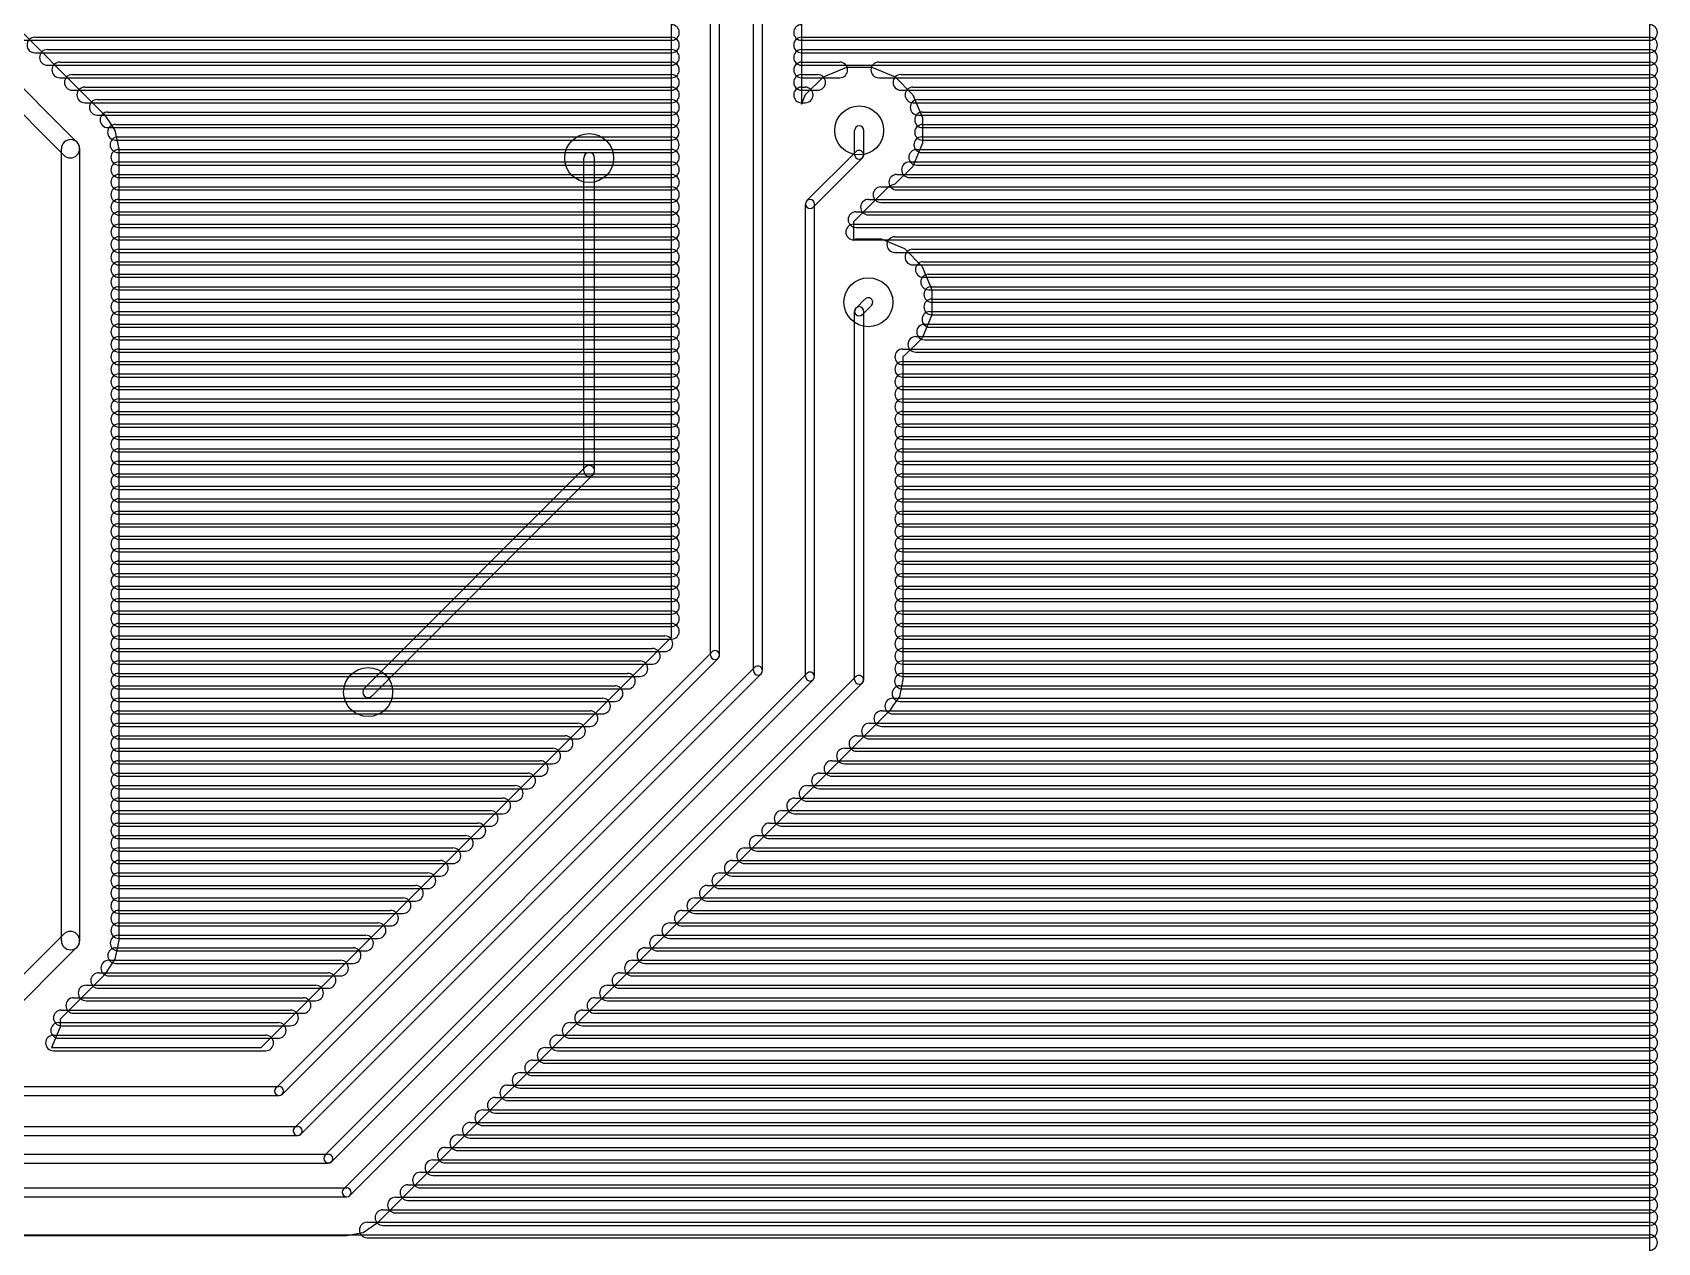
# Model space of a CAD drawing. Extents: x 25909 to 94169, y 14485 to 72115.
# Drawn here: x 66075 to 76499, y 60321 to 68081 of the extents above; entities that cross this region are included whole.
import ezdxf

# ---------------------------------------------------------------- set-up
doc = ezdxf.new("R2010")
doc.units = 0
doc.layers.add('BLACK', color=1, linetype='CONTINUOUS')

msp = doc.modelspace()

# ---------------------------------------------------------------- linework, layer by layer
at = {"layer": 'BLACK'}
for p, q in [((70174, 64203), (70174, 69363)), ((70424, 64089), (70424, 69363)), ((70482, 64089), (70482, 69363)), ((65101, 68636), (66360, 67377)), ((65465, 68626), (66537, 67554)), ((76449, 27398), (76449, 68691)), ((65018, 68553), (66277, 67294)), ((70700, 63989), (70700, 68261)), ((70758, 63989), (70758, 68261)), ((71008, 68146), (71008, 67622)), ((66010, 68031), (70174, 68031)), ((66010, 68031), (70174, 68031)), ((66090, 68051), (70174, 68051)), ((66090, 68051), (70174, 68051)), ((66170, 67971), (70174, 67971)), ((66170, 67971), (70174, 67971)), ((71008, 68051), (76448, 68051)), ((71008, 68051), (76448, 68051)), ((71008, 68031), (76448, 68031)), ((71008, 68031), (76448, 68031)), ((71008, 67971), (76448, 67971)), ((71008, 67971), (76448, 67971)), ((66090, 67951), (70174, 67951)), ((66090, 67951), (70174, 67951)), ((66170, 67871), (70174, 67871)), ((66170, 67871), (70174, 67871)), ((66250, 67891), (70174, 67891)), ((66250, 67891), (70174, 67891)), ((71008, 67951), (76448, 67951)), ((71008, 67951), (76448, 67951)), ((71008, 67891), (71254, 67891)), ((71008, 67891), (71254, 67891)), ((71008, 67871), (76448, 67871)), ((71008, 67871), (76448, 67871)), ((71503, 67891), (76449, 67891)), ((71503, 67891), (76449, 67891)), ((66250, 67791), (70174, 67791)), ((66250, 67791), (70174, 67791)), ((66330, 67811), (70174, 67811)), ((66330, 67811), (70174, 67811)), ((71008, 67811), (71112, 67811)), ((71008, 67811), (71112, 67811)), ((71008, 67791), (71254, 67791)), ((71008, 67791), (71254, 67791)), ((71034, 67684), (71149, 67797)), ((71149, 67797), (71298, 67859)), ((71298, 67859), (71459, 67859)), ((71459, 67859), (71609, 67797)), ((71503, 67791), (76449, 67791)), ((71503, 67791), (76449, 67791)), ((71609, 67797), (71722, 67682)), ((71645, 67811), (76449, 67811)), ((71645, 67811), (76449, 67811)), ((66330, 67711), (70174, 67711)), ((66330, 67711), (70174, 67711)), ((66410, 67731), (70174, 67731)), ((66410, 67731), (70174, 67731)), ((71008, 67731), (71032, 67731)), ((71008, 67731), (71032, 67731)), ((71008, 67711), (71112, 67711)), ((71008, 67711), (71112, 67711)), ((71008, 67622), (71034, 67684)), ((71645, 67711), (76449, 67711)), ((71645, 67711), (76449, 67711)), ((71722, 67682), (71784, 67533)), ((71723, 67731), (76449, 67731)), ((71723, 67731), (76449, 67731)), ((66410, 67631), (70174, 67631)), ((66410, 67631), (70174, 67631)), ((66490, 67651), (70174, 67651)), ((66490, 67651), (70174, 67651)), ((66490, 67551), (70174, 67551)), ((66490, 67551), (70174, 67551)), ((66537, 67554), (66581, 67487)), ((66559, 67571), (70173, 67571)), ((66559, 67571), (70173, 67571)), ((71008, 67631), (71032, 67631)), ((71008, 67631), (71032, 67631)), ((71723, 67631), (76449, 67631)), ((71723, 67631), (76449, 67631)), ((71756, 67651), (76448, 67651)), ((71756, 67651), (76448, 67651)), ((71756, 67551), (76448, 67551)), ((71756, 67551), (76448, 67551)), ((71784, 67571), (76448, 67571)), ((71784, 67571), (76448, 67571)), ((66559, 67471), (70173, 67471)), ((66559, 67471), (70173, 67471)), ((66581, 67487), (66604, 67453)), ((66604, 67453), (66628, 67335)), ((66607, 67491), (70173, 67491)), ((66607, 67491), (70173, 67491)), ((71349, 67297), (71349, 67453)), ((71407, 67297), (71407, 67453)), ((71784, 67533), (71784, 67372)), ((71784, 67491), (76448, 67491)), ((71784, 67491), (76448, 67491)), ((71784, 67471), (76448, 67471)), ((71784, 67471), (76448, 67471)), ((66607, 67391), (70173, 67391)), ((66607, 67391), (70173, 67391)), ((66623, 67411), (70173, 67411)), ((66623, 67411), (70173, 67411)), ((71784, 67372), (71722, 67222)), ((71779, 67411), (76449, 67411)), ((71779, 67411), (76449, 67411)), ((71784, 67391), (76448, 67391)), ((71784, 67391), (76448, 67391)), ((66260, 62257), (66260, 67335)), ((66378, 62257), (66378, 67335)), ((66623, 67311), (70173, 67311)), ((66623, 67311), (70173, 67311)), ((66628, 67335), (66628, 62257)), ((66628, 67331), (70174, 67331)), ((66628, 67331), (70174, 67331)), ((66628, 67251), (70174, 67251)), ((66628, 67251), (70174, 67251)), ((69611, 65270), (69611, 67276)), ((69681, 65270), (69681, 67276)), ((71043, 67003), (71356, 67316)), ((71084, 66962), (71397, 67275)), ((71700, 67251), (76448, 67251)), ((71700, 67251), (76448, 67251)), ((71746, 67331), (76448, 67331)), ((71746, 67331), (76448, 67331)), ((71779, 67311), (76449, 67311)), ((71779, 67311), (76449, 67311)), ((66628, 67231), (70174, 67231)), ((66628, 67231), (70174, 67231)), ((66628, 67171), (70174, 67171)), ((66628, 67171), (70174, 67171)), ((66628, 67151), (70174, 67151)), ((66628, 67151), (70174, 67151)), ((71722, 67222), (71607, 67109)), ((71619, 67171), (76449, 67171)), ((71619, 67171), (76449, 67171)), ((71700, 67151), (76448, 67151)), ((71700, 67151), (76448, 67151)), ((71746, 67231), (76448, 67231)), ((71746, 67231), (76448, 67231)), ((66628, 67091), (70174, 67091)), ((66628, 67091), (70174, 67091)), ((66628, 67071), (70174, 67071)), ((66628, 67071), (70174, 67071)), ((71571, 67095), (71342, 66866)), ((71517, 67091), (76449, 67091)), ((71517, 67091), (76449, 67091)), ((71607, 67109), (71571, 67095)), ((71619, 67071), (76449, 67071)), ((71619, 67071), (76449, 67071)), ((66628, 67011), (70174, 67011)), ((66628, 67011), (70174, 67011)), ((66628, 66991), (70174, 66991)), ((66628, 66991), (70174, 66991)), ((66628, 66931), (70174, 66931)), ((66628, 66931), (70174, 66931)), ((71034, 63951), (71034, 66981)), ((71092, 63951), (71092, 66981)), ((71357, 66931), (76449, 66931)), ((71357, 66931), (76449, 66931)), ((71437, 67011), (76449, 67011)), ((71437, 67011), (76449, 67011)), ((71517, 66991), (76449, 66991)), ((71517, 66991), (76449, 66991)), ((66628, 66911), (70174, 66911)), ((66628, 66911), (70174, 66911)), ((66628, 66851), (70174, 66851)), ((66628, 66851), (70174, 66851)), ((66628, 66831), (70174, 66831)), ((66628, 66831), (70174, 66831)), ((71342, 66866), (71342, 66751)), ((71342, 66851), (76448, 66851)), ((71342, 66851), (76448, 66851)), ((71357, 66831), (76449, 66831)), ((71357, 66831), (76449, 66831)), ((71437, 66911), (76449, 66911)), ((71437, 66911), (76449, 66911)), ((66628, 66771), (70174, 66771)), ((66628, 66771), (70174, 66771)), ((66628, 66751), (70174, 66751)), ((66628, 66751), (70174, 66751)), ((71342, 66751), (71357, 66757)), ((71342, 66751), (76448, 66751)), ((71342, 66751), (76448, 66751)), ((71357, 66757), (71518, 66757)), ((71518, 66757), (71668, 66695)), ((71606, 66771), (76448, 66771)), ((71606, 66771), (76448, 66771)), ((66628, 66691), (70174, 66691)), ((66628, 66691), (70174, 66691)), ((66628, 66671), (70174, 66671)), ((66628, 66671), (70174, 66671)), ((66628, 66611), (70174, 66611)), ((66628, 66611), (70174, 66611)), ((71606, 66671), (76448, 66671)), ((71606, 66671), (76448, 66671)), ((71668, 66695), (71781, 66580)), ((71722, 66691), (76448, 66691)), ((71722, 66691), (76448, 66691)), ((71789, 66611), (76449, 66611)), ((71789, 66611), (76449, 66611)), ((66628, 66591), (70174, 66591)), ((66628, 66591), (70174, 66591)), ((66628, 66531), (70174, 66531)), ((66628, 66531), (70174, 66531)), ((66628, 66511), (70174, 66511)), ((66628, 66511), (70174, 66511)), ((71722, 66591), (76448, 66591)), ((71722, 66591), (76448, 66591)), ((71781, 66580), (71843, 66431)), ((71789, 66511), (76449, 66511)), ((71789, 66511), (76449, 66511)), ((71823, 66531), (76449, 66531)), ((71823, 66531), (76449, 66531)), ((66628, 66451), (70174, 66451)), ((66628, 66451), (70174, 66451)), ((66628, 66431), (70174, 66431)), ((66628, 66431), (70174, 66431)), ((71823, 66431), (76449, 66431)), ((71823, 66431), (76449, 66431)), ((71843, 66451), (76449, 66451)), ((71843, 66451), (76449, 66451)), ((71843, 66431), (71843, 66270)), ((66628, 66371), (70174, 66371)), ((66628, 66371), (70174, 66371)), ((66628, 66351), (70174, 66351)), ((66628, 66351), (70174, 66351)), ((71358, 66314), (71415, 66371)), ((71399, 66273), (71456, 66330)), ((71843, 66371), (76449, 66371)), ((71843, 66371), (76449, 66371)), ((71843, 66351), (76449, 66351)), ((71843, 66351), (76449, 66351)), ((66628, 66291), (70174, 66291)), ((66628, 66291), (70174, 66291)), ((66628, 66271), (70174, 66271)), ((66628, 66271), (70174, 66271)), ((66628, 66211), (70174, 66211)), ((66628, 66211), (70174, 66211)), ((71349, 63930), (71349, 66292)), ((71407, 63930), (71407, 66292)), ((71843, 66270), (71781, 66120)), ((71797, 66211), (76449, 66211)), ((71797, 66211), (76449, 66211)), ((71831, 66291), (76449, 66291)), ((71831, 66291), (76449, 66291)), ((71843, 66271), (76449, 66271)), ((71843, 66271), (76449, 66271)), ((66628, 66191), (70174, 66191)), ((66628, 66191), (70174, 66191)), ((66628, 66131), (70174, 66131)), ((66628, 66131), (70174, 66131)), ((66628, 66111), (70174, 66111)), ((66628, 66111), (70174, 66111)), ((71781, 66120), (71666, 66007)), ((71741, 66131), (76449, 66131)), ((71741, 66131), (76449, 66131)), ((71797, 66111), (76449, 66111)), ((71797, 66111), (76449, 66111)), ((71831, 66191), (76449, 66191)), ((71831, 66191), (76449, 66191)), ((66628, 66051), (70174, 66051)), ((66628, 66051), (70174, 66051)), ((66628, 66031), (70174, 66031)), ((66628, 66031), (70174, 66031)), ((71657, 66051), (76449, 66051)), ((71657, 66051), (76449, 66051)), ((71666, 66007), (71657, 66004)), ((71657, 66004), (71657, 63930)), ((71741, 66031), (76449, 66031)), ((71741, 66031), (76449, 66031)), ((66628, 65971), (70174, 65971)), ((66628, 65971), (70174, 65971)), ((66628, 65951), (70174, 65951)), ((66628, 65951), (70174, 65951)), ((66628, 65891), (70174, 65891)), ((66628, 65891), (70174, 65891)), ((71657, 65971), (76449, 65971)), ((71657, 65971), (76449, 65971)), ((71657, 65951), (76449, 65951)), ((71657, 65951), (76449, 65951)), ((71657, 65891), (76449, 65891)), ((71657, 65891), (76449, 65891)), ((66628, 65871), (70174, 65871)), ((66628, 65871), (70174, 65871)), ((66628, 65811), (70174, 65811)), ((66628, 65811), (70174, 65811)), ((66628, 65791), (70174, 65791)), ((66628, 65791), (70174, 65791)), ((71657, 65871), (76449, 65871)), ((71657, 65871), (76449, 65871)), ((71657, 65811), (76449, 65811)), ((71657, 65811), (76449, 65811)), ((71657, 65791), (76449, 65791)), ((71657, 65791), (76449, 65791)), ((66628, 65731), (70174, 65731)), ((66628, 65731), (70174, 65731)), ((66628, 65711), (70174, 65711)), ((66628, 65711), (70174, 65711)), ((71657, 65731), (76449, 65731)), ((71657, 65731), (76449, 65731)), ((71657, 65711), (76449, 65711)), ((71657, 65711), (76449, 65711)), ((66628, 65651), (70174, 65651)), ((66628, 65651), (70174, 65651)), ((66628, 65631), (70174, 65631)), ((66628, 65631), (70174, 65631)), ((66628, 65571), (70174, 65571)), ((66628, 65571), (70174, 65571)), ((71657, 65651), (76449, 65651)), ((71657, 65651), (76449, 65651)), ((71657, 65631), (76449, 65631)), ((71657, 65631), (76449, 65631)), ((71657, 65571), (76449, 65571)), ((71657, 65571), (76449, 65571)), ((66628, 65551), (70174, 65551)), ((66628, 65551), (70174, 65551)), ((66628, 65491), (70174, 65491)), ((66628, 65491), (70174, 65491)), ((66628, 65471), (70174, 65471)), ((66628, 65471), (70174, 65471)), ((71657, 65551), (76449, 65551)), ((71657, 65551), (76449, 65551)), ((71657, 65491), (76449, 65491)), ((71657, 65491), (76449, 65491)), ((71657, 65471), (76449, 65471)), ((71657, 65471), (76449, 65471)), ((66628, 65411), (70174, 65411)), ((66628, 65411), (70174, 65411)), ((66628, 65391), (70174, 65391)), ((66628, 65391), (70174, 65391)), ((71657, 65411), (76449, 65411)), ((71657, 65411), (76449, 65411)), ((71657, 65391), (76449, 65391)), ((71657, 65391), (76449, 65391)), ((66628, 65331), (70174, 65331)), ((66628, 65331), (70174, 65331)), ((66628, 65311), (70174, 65311)), ((66628, 65311), (70174, 65311)), ((68204, 63876), (69621, 65293)), ((71657, 65331), (76449, 65331)), ((71657, 65331), (76449, 65331)), ((71657, 65311), (76449, 65311)), ((71657, 65311), (76449, 65311)), ((66628, 65251), (70174, 65251)), ((66628, 65251), (70174, 65251)), ((66628, 65231), (70174, 65231)), ((66628, 65231), (70174, 65231)), ((66628, 65171), (70174, 65171)), ((66628, 65171), (70174, 65171)), ((66628, 65151), (70174, 65151)), ((66628, 65151), (70174, 65151)), ((68253, 63827), (69670, 65244)), ((71657, 65251), (76449, 65251)), ((71657, 65251), (76449, 65251)), ((71657, 65231), (76449, 65231)), ((71657, 65231), (76449, 65231)), ((71657, 65171), (76449, 65171)), ((71657, 65171), (76449, 65171)), ((71657, 65151), (76449, 65151)), ((71657, 65151), (76449, 65151)), ((66628, 65091), (70174, 65091)), ((66628, 65091), (70174, 65091)), ((66628, 65071), (70174, 65071)), ((66628, 65071), (70174, 65071)), ((71657, 65091), (76449, 65091)), ((71657, 65091), (76449, 65091)), ((71657, 65071), (76449, 65071)), ((71657, 65071), (76449, 65071)), ((66628, 65011), (70174, 65011)), ((66628, 65011), (70174, 65011)), ((66628, 64991), (70174, 64991)), ((66628, 64991), (70174, 64991)), ((71657, 65011), (76449, 65011)), ((71657, 65011), (76449, 65011)), ((71657, 64991), (76449, 64991)), ((71657, 64991), (76449, 64991)), ((66628, 64931), (70174, 64931)), ((66628, 64931), (70174, 64931)), ((66628, 64911), (70174, 64911)), ((66628, 64911), (70174, 64911)), ((66628, 64851), (70174, 64851)), ((66628, 64851), (70174, 64851)), ((71657, 64931), (76449, 64931)), ((71657, 64931), (76449, 64931)), ((71657, 64911), (76449, 64911)), ((71657, 64911), (76449, 64911)), ((71657, 64851), (76449, 64851)), ((71657, 64851), (76449, 64851)), ((66628, 64831), (70174, 64831)), ((66628, 64831), (70174, 64831)), ((66628, 64771), (70174, 64771)), ((66628, 64771), (70174, 64771)), ((66628, 64751), (70174, 64751)), ((66628, 64751), (70174, 64751)), ((71657, 64831), (76449, 64831)), ((71657, 64831), (76449, 64831)), ((71657, 64771), (76449, 64771)), ((71657, 64771), (76449, 64771)), ((71657, 64751), (76449, 64751)), ((71657, 64751), (76449, 64751)), ((66628, 64691), (70174, 64691)), ((66628, 64691), (70174, 64691)), ((66628, 64671), (70174, 64671)), ((66628, 64671), (70174, 64671)), ((71657, 64691), (76449, 64691)), ((71657, 64691), (76449, 64691)), ((71657, 64671), (76449, 64671)), ((71657, 64671), (76449, 64671)), ((66628, 64611), (70174, 64611)), ((66628, 64611), (70174, 64611)), ((66628, 64591), (70174, 64591)), ((66628, 64591), (70174, 64591)), ((66628, 64531), (70174, 64531)), ((66628, 64531), (70174, 64531)), ((71657, 64611), (76449, 64611)), ((71657, 64611), (76449, 64611)), ((71657, 64591), (76449, 64591)), ((71657, 64591), (76449, 64591)), ((71657, 64531), (76449, 64531)), ((71657, 64531), (76449, 64531)), ((66628, 64511), (70174, 64511)), ((66628, 64511), (70174, 64511)), ((66628, 64451), (70174, 64451)), ((66628, 64451), (70174, 64451)), ((66628, 64431), (70174, 64431)), ((66628, 64431), (70174, 64431)), ((71657, 64511), (76449, 64511)), ((71657, 64511), (76449, 64511)), ((71657, 64451), (76449, 64451)), ((71657, 64451), (76449, 64451)), ((71657, 64431), (76449, 64431)), ((71657, 64431), (76449, 64431)), ((66628, 64371), (70174, 64371)), ((66628, 64371), (70174, 64371)), ((66628, 64351), (70174, 64351)), ((66628, 64351), (70174, 64351)), ((71657, 64371), (76449, 64371)), ((71657, 64371), (76449, 64371)), ((71657, 64351), (76449, 64351)), ((71657, 64351), (76449, 64351)), ((66628, 64291), (70174, 64291)), ((66628, 64291), (70174, 64291)), ((66628, 64271), (70174, 64271)), ((66628, 64271), (70174, 64271)), ((71657, 64291), (76449, 64291)), ((71657, 64291), (76449, 64291)), ((71657, 64271), (76449, 64271)), ((71657, 64271), (76449, 64271)), ((66628, 64211), (70132, 64211)), ((66628, 64211), (70132, 64211)), ((66628, 64191), (70174, 64191)), ((66628, 64191), (70174, 64191)), ((66628, 64131), (70052, 64131)), ((66628, 64131), (70052, 64131)), ((66628, 64111), (70132, 64111)), ((66628, 64111), (70132, 64111)), ((67542, 61571), (70174, 64203)), ((67637, 61313), (70432, 64108)), ((71657, 64211), (76449, 64211)), ((71657, 64211), (76449, 64211)), ((71657, 64191), (76449, 64191)), ((71657, 64191), (76449, 64191)), ((71657, 64131), (76449, 64131)), ((71657, 64131), (76449, 64131)), ((71657, 64111), (76449, 64111)), ((71657, 64111), (76449, 64111)), ((66628, 64051), (69972, 64051)), ((66628, 64051), (69972, 64051)), ((66628, 64031), (70052, 64031)), ((66628, 64031), (70052, 64031)), ((67678, 61272), (70473, 64067)), ((67755, 61057), (70708, 64010)), ((71657, 64051), (76449, 64051)), ((71657, 64051), (76449, 64051)), ((71657, 64031), (76449, 64031)), ((71657, 64031), (76449, 64031)), ((66628, 63971), (69892, 63971)), ((66628, 63971), (69892, 63971)), ((66628, 63951), (69972, 63951)), ((66628, 63951), (69972, 63951)), ((67796, 61016), (70749, 63969)), ((67951, 60880), (71042, 63971)), ((67992, 60839), (71083, 63930)), ((68070, 60663), (71357, 63950)), ((68111, 60622), (71398, 63909)), ((71657, 63930), (71636, 63823)), ((71655, 63971), (76449, 63971)), ((71655, 63971), (76449, 63971)), ((71657, 63951), (76449, 63951)), ((71657, 63951), (76449, 63951)), ((66628, 63891), (69812, 63891)), ((66628, 63891), (69812, 63891)), ((66628, 63871), (69892, 63871)), ((66628, 63871), (69892, 63871)), ((66628, 63811), (69732, 63811)), ((66628, 63811), (69732, 63811)), ((71593, 63811), (76449, 63811)), ((71593, 63811), (76449, 63811)), ((71636, 63823), (71599, 63769)), ((71639, 63891), (76449, 63891)), ((71639, 63891), (76449, 63891)), ((71655, 63871), (76449, 63871)), ((71655, 63871), (76449, 63871)), ((66628, 63791), (69812, 63791)), ((66628, 63791), (69812, 63791)), ((66628, 63731), (69652, 63731)), ((66628, 63731), (69652, 63731)), ((66628, 63711), (69732, 63711)), ((66628, 63711), (69732, 63711)), ((71575, 63732), (68287, 60445)), ((71523, 63731), (76449, 63731)), ((71523, 63731), (76449, 63731)), ((71599, 63769), (71575, 63732)), ((71593, 63711), (76449, 63711)), ((71593, 63711), (76449, 63711)), ((71639, 63791), (76449, 63791)), ((71639, 63791), (76449, 63791)), ((66628, 63651), (69572, 63651)), ((66628, 63651), (69572, 63651)), ((66628, 63631), (69652, 63631)), ((66628, 63631), (69652, 63631)), ((71443, 63651), (76449, 63651)), ((71443, 63651), (76449, 63651)), ((71523, 63631), (76449, 63631)), ((71523, 63631), (76449, 63631)), ((66628, 63571), (69492, 63571)), ((66628, 63571), (69492, 63571)), ((66628, 63551), (69572, 63551)), ((66628, 63551), (69572, 63551)), ((66628, 63491), (69412, 63491)), ((66628, 63491), (69412, 63491)), ((71283, 63491), (76449, 63491)), ((71283, 63491), (76449, 63491)), ((71363, 63571), (76449, 63571)), ((71363, 63571), (76449, 63571)), ((71443, 63551), (76449, 63551)), ((71443, 63551), (76449, 63551)), ((66628, 63471), (69492, 63471)), ((66628, 63471), (69492, 63471)), ((66628, 63411), (69332, 63411)), ((66628, 63411), (69332, 63411)), ((66628, 63391), (69412, 63391)), ((66628, 63391), (69412, 63391)), ((71203, 63411), (76449, 63411)), ((71203, 63411), (76449, 63411)), ((71283, 63391), (76449, 63391)), ((71283, 63391), (76449, 63391)), ((71363, 63471), (76449, 63471)), ((71363, 63471), (76449, 63471)), ((66628, 63331), (69252, 63331)), ((66628, 63331), (69252, 63331)), ((66628, 63311), (69332, 63311)), ((66628, 63311), (69332, 63311)), ((71123, 63331), (76449, 63331)), ((71123, 63331), (76449, 63331)), ((71203, 63311), (76449, 63311)), ((71203, 63311), (76449, 63311)), ((66628, 63251), (69172, 63251)), ((66628, 63251), (69172, 63251)), ((66628, 63231), (69252, 63231)), ((66628, 63231), (69252, 63231)), ((66628, 63171), (69092, 63171)), ((66628, 63171), (69092, 63171)), ((70963, 63171), (76449, 63171)), ((70963, 63171), (76449, 63171)), ((71043, 63251), (76449, 63251)), ((71043, 63251), (76449, 63251)), ((71123, 63231), (76449, 63231)), ((71123, 63231), (76449, 63231)), ((66628, 63151), (69172, 63151)), ((66628, 63151), (69172, 63151)), ((66628, 63091), (69012, 63091)), ((66628, 63091), (69012, 63091)), ((66628, 63071), (69092, 63071)), ((66628, 63071), (69092, 63071)), ((70883, 63091), (76449, 63091)), ((70883, 63091), (76449, 63091)), ((70963, 63071), (76449, 63071)), ((70963, 63071), (76449, 63071)), ((71043, 63151), (76449, 63151)), ((71043, 63151), (76449, 63151)), ((66628, 63011), (68932, 63011)), ((66628, 63011), (68932, 63011)), ((66628, 62991), (69012, 62991)), ((66628, 62991), (69012, 62991)), ((70803, 63011), (76449, 63011)), ((70803, 63011), (76449, 63011)), ((70883, 62991), (76449, 62991)), ((70883, 62991), (76449, 62991)), ((66628, 62931), (68852, 62931)), ((66628, 62931), (68852, 62931)), ((66628, 62911), (68932, 62911)), ((66628, 62911), (68932, 62911)), ((70723, 62931), (76449, 62931)), ((70723, 62931), (76449, 62931)), ((70803, 62911), (76449, 62911)), ((70803, 62911), (76449, 62911)), ((66628, 62851), (68772, 62851)), ((66628, 62851), (68772, 62851)), ((66628, 62831), (68852, 62831)), ((66628, 62831), (68852, 62831)), ((66628, 62771), (68692, 62771)), ((66628, 62771), (68692, 62771)), ((70563, 62771), (76449, 62771)), ((70563, 62771), (76449, 62771)), ((70643, 62851), (76449, 62851)), ((70643, 62851), (76449, 62851)), ((70723, 62831), (76449, 62831)), ((70723, 62831), (76449, 62831)), ((66628, 62751), (68772, 62751)), ((66628, 62751), (68772, 62751)), ((66628, 62691), (68612, 62691)), ((66628, 62691), (68612, 62691)), ((66628, 62671), (68692, 62671)), ((66628, 62671), (68692, 62671)), ((70483, 62691), (76449, 62691)), ((70483, 62691), (76449, 62691)), ((70563, 62671), (76449, 62671)), ((70563, 62671), (76449, 62671)), ((70643, 62751), (76449, 62751)), ((70643, 62751), (76449, 62751)), ((66628, 62611), (68532, 62611)), ((66628, 62611), (68532, 62611)), ((66628, 62591), (68612, 62591)), ((66628, 62591), (68612, 62591)), ((70403, 62611), (76449, 62611)), ((70403, 62611), (76449, 62611)), ((70483, 62591), (76449, 62591)), ((70483, 62591), (76449, 62591)), ((66628, 62531), (68452, 62531)), ((66628, 62531), (68452, 62531)), ((66628, 62511), (68532, 62511)), ((66628, 62511), (68532, 62511)), ((66628, 62451), (68372, 62451)), ((66628, 62451), (68372, 62451)), ((70243, 62451), (76449, 62451)), ((70243, 62451), (76449, 62451)), ((70323, 62531), (76449, 62531)), ((70323, 62531), (76449, 62531)), ((70403, 62511), (76449, 62511)), ((70403, 62511), (76449, 62511)), ((66628, 62431), (68452, 62431)), ((66628, 62431), (68452, 62431)), ((66628, 62371), (68292, 62371)), ((66628, 62371), (68292, 62371)), ((66628, 62351), (68372, 62351)), ((66628, 62351), (68372, 62351)), ((70163, 62371), (76449, 62371)), ((70163, 62371), (76449, 62371)), ((70243, 62351), (76449, 62351)), ((70243, 62351), (76449, 62351)), ((70323, 62431), (76449, 62431)), ((70323, 62431), (76449, 62431)), ((66276, 62299), (65804, 61827)), ((66628, 62257), (66604, 62139)), ((66624, 62291), (68212, 62291)), ((66624, 62291), (68212, 62291)), ((66628, 62271), (68292, 62271)), ((66628, 62271), (68292, 62271)), ((70083, 62291), (76449, 62291)), ((70083, 62291), (76449, 62291)), ((70163, 62271), (76449, 62271)), ((70163, 62271), (76449, 62271)), ((66360, 62215), (65888, 61743)), ((66564, 62131), (68052, 62131)), ((66564, 62131), (68052, 62131)), ((66604, 62139), (66581, 62106)), ((66608, 62211), (68132, 62211)), ((66608, 62211), (68132, 62211)), ((66624, 62191), (68212, 62191)), ((66624, 62191), (68212, 62191)), ((69923, 62131), (76449, 62131)), ((69923, 62131), (76449, 62131)), ((70003, 62211), (76449, 62211)), ((70003, 62211), (76449, 62211)), ((70083, 62191), (76449, 62191)), ((70083, 62191), (76449, 62191)), ((66537, 62038), (66252, 61754)), ((66499, 62051), (67971, 62051)), ((66499, 62051), (67971, 62051)), ((66581, 62106), (66537, 62038)), ((66564, 62031), (68052, 62031)), ((66564, 62031), (68052, 62031)), ((66608, 62111), (68132, 62111)), ((66608, 62111), (68132, 62111)), ((69843, 62051), (76449, 62051)), ((69843, 62051), (76449, 62051)), ((69923, 62031), (76449, 62031)), ((69923, 62031), (76449, 62031)), ((70003, 62111), (76449, 62111)), ((70003, 62111), (76449, 62111)), ((66419, 61971), (67891, 61971)), ((66419, 61971), (67891, 61971)), ((66499, 61951), (67971, 61951)), ((66499, 61951), (67971, 61951)), ((69763, 61971), (76449, 61971)), ((69763, 61971), (76449, 61971)), ((69843, 61951), (76449, 61951)), ((69843, 61951), (76449, 61951)), ((66339, 61891), (67811, 61891)), ((66339, 61891), (67811, 61891)), ((66419, 61871), (67891, 61871)), ((66419, 61871), (67891, 61871)), ((69683, 61891), (76449, 61891)), ((69683, 61891), (76449, 61891)), ((69763, 61871), (76449, 61871)), ((69763, 61871), (76449, 61871)), ((66242, 61731), (67652, 61731)), ((66242, 61731), (67652, 61731)), ((66252, 61754), (66252, 61703)), ((66259, 61811), (67731, 61811)), ((66259, 61811), (67731, 61811)), ((66259, 61711), (67731, 61711)), ((66259, 61711), (67731, 61711)), ((66339, 61791), (67811, 61791)), ((66339, 61791), (67811, 61791)), ((69523, 61731), (76449, 61731)), ((69523, 61731), (76449, 61731)), ((69603, 61811), (76449, 61811)), ((69603, 61811), (76449, 61811)), ((69603, 61711), (76449, 61711)), ((69603, 61711), (76449, 61711)), ((69683, 61791), (76449, 61791)), ((69683, 61791), (76449, 61791)), ((66252, 61703), (66197, 61571)), ((66209, 61651), (67571, 61651)), ((66209, 61651), (67571, 61651)), ((66242, 61631), (67652, 61631)), ((66242, 61631), (67652, 61631)), ((69443, 61651), (76449, 61651)), ((69443, 61651), (76449, 61651)), ((69523, 61631), (76449, 61631)), ((69523, 61631), (76449, 61631)), ((66197, 61571), (67542, 61571)), ((66209, 61551), (67571, 61551)), ((66209, 61551), (67571, 61551)), ((69363, 61571), (76449, 61571)), ((69363, 61571), (76449, 61571)), ((69443, 61551), (76449, 61551)), ((69443, 61551), (76449, 61551)), ((69203, 61411), (76449, 61411)), ((69203, 61411), (76449, 61411)), ((69283, 61491), (76449, 61491)), ((69283, 61491), (76449, 61491)), ((69363, 61471), (76449, 61471)), ((69363, 61471), (76449, 61471)), ((64154, 61321), (67656, 61321)), ((69123, 61331), (76449, 61331)), ((69123, 61331), (76449, 61331)), ((69203, 61311), (76449, 61311)), ((69203, 61311), (76449, 61311)), ((69283, 61391), (76449, 61391)), ((69283, 61391), (76449, 61391)), ((64154, 61263), (67656, 61263)), ((69043, 61251), (76449, 61251)), ((69043, 61251), (76449, 61251)), ((69123, 61231), (76449, 61231)), ((69123, 61231), (76449, 61231)), ((68883, 61091), (76449, 61091)), ((68883, 61091), (76449, 61091)), ((68963, 61171), (76449, 61171)), ((68963, 61171), (76449, 61171)), ((69043, 61151), (76449, 61151)), ((69043, 61151), (76449, 61151)), ((61851, 61065), (67775, 61065)), ((61851, 61007), (67775, 61007)), ((68803, 61011), (76449, 61011)), ((68803, 61011), (76449, 61011)), ((68883, 60991), (76449, 60991)), ((68883, 60991), (76449, 60991)), ((68963, 61071), (76449, 61071)), ((68963, 61071), (76449, 61071)), ((55236, 60888), (67972, 60888)), ((68723, 60931), (76449, 60931)), ((68723, 60931), (76449, 60931)), ((68803, 60911), (76449, 60911)), ((68803, 60911), (76449, 60911)), ((55236, 60830), (67972, 60830)), ((68643, 60851), (76449, 60851)), ((68643, 60851), (76449, 60851)), ((68723, 60831), (76449, 60831)), ((68723, 60831), (76449, 60831)), ((53780, 60671), (68090, 60671)), ((68483, 60691), (76449, 60691)), ((68483, 60691), (76449, 60691)), ((68563, 60771), (76449, 60771)), ((68563, 60771), (76449, 60771)), ((68563, 60671), (76449, 60671)), ((68563, 60671), (76449, 60671)), ((68643, 60751), (76449, 60751)), ((68643, 60751), (76449, 60751)), ((53780, 60613), (68090, 60613)), ((68403, 60611), (76449, 60611)), ((68403, 60611), (76449, 60611)), ((68483, 60591), (76449, 60591)), ((68483, 60591), (76449, 60591)), ((68323, 60531), (76449, 60531)), ((68323, 60531), (76449, 60531)), ((68403, 60511), (76449, 60511)), ((68403, 60511), (76449, 60511)), ((49038, 60371), (76448, 60371)), ((49038, 60371), (76448, 60371)), ((68090, 60363), (53780, 60363)), ((68197, 60384), (68090, 60363)), ((68287, 60445), (68197, 60384)), ((68222, 60451), (76448, 60451)), ((68222, 60451), (76448, 60451)), ((68323, 60431), (76449, 60431)), ((68323, 60431), (76449, 60431)), ((68222, 60351), (76448, 60351)), ((68222, 60351), (76448, 60351))]:
    msp.add_line(p, q, dxfattribs=at)
for centre in [(71378, 67453), (69646, 67276), (71437, 66351), (68228, 63851)]:
    msp.add_circle(centre, 157, dxfattribs=at)
for centre, radius, start, end in [((70174, 68081), 50, 270, 450), ((70174, 68081), 50, 270, 450), ((71008, 68081), 50, 90, 270), ((71008, 68081), 50, 90, 270), ((76448, 68081), 50, 270, 450), ((76448, 68081), 50, 270, 450), ((66090, 68001), 50, 90, 270), ((66090, 68001), 50, 90, 270), ((66170, 67921), 50, 90, 270), ((66170, 67921), 50, 90, 270), ((70174, 68001), 50, 270, 450), ((70174, 68001), 50, 270, 450), ((70174, 67921), 50, 270, 450), ((70174, 67921), 50, 270, 450), ((71008, 68001), 50, 90, 270), ((71008, 68001), 50, 90, 270), ((71008, 67921), 50, 90, 270), ((71008, 67921), 50, 90, 270), ((76448, 68001), 50, 270, 450), ((76448, 68001), 50, 270, 450), ((76448, 67921), 50, 270, 450), ((76448, 67921), 50, 270, 450), ((66250, 67841), 50, 90, 270), ((66250, 67841), 50, 90, 270), ((70174, 67841), 50, 270, 450), ((70174, 67841), 50, 270, 450), ((71008, 67841), 50, 90, 270), ((71008, 67841), 50, 90, 270), ((71254, 67841), 50, 270, 450), ((71254, 67841), 50, 270, 450), ((71503, 67841), 50, 90, 270), ((71503, 67841), 50, 90, 270), ((76449, 67841), 50, 270, 450), ((76449, 67841), 50, 270, 450), ((66330, 67761), 50, 90, 270), ((66330, 67761), 50, 90, 270), ((70174, 67761), 50, 270, 450), ((70174, 67761), 50, 270, 450), ((71008, 67761), 50, 90, 270), ((71008, 67761), 50, 90, 270), ((71112, 67761), 50, 270, 450), ((71112, 67761), 50, 270, 450), ((71645, 67761), 50, 90, 270), ((71645, 67761), 50, 90, 270), ((76449, 67761), 50, 270, 450), ((76449, 67761), 50, 270, 450), ((66410, 67681), 50, 90, 270), ((66410, 67681), 50, 90, 270), ((70174, 67681), 50, 270, 450), ((70174, 67681), 50, 270, 450), ((71008, 67681), 50, 90, 270), ((71008, 67681), 50, 90, 270), ((71032, 67681), 50, 270, 450), ((71032, 67681), 50, 270, 450), ((71723, 67681), 50, 90, 270), ((71723, 67681), 50, 90, 270), ((76449, 67681), 50, 270, 450), ((76449, 67681), 50, 270, 450), ((66490, 67601), 50, 90, 270), ((66490, 67601), 50, 90, 270), ((66559, 67521), 50, 90, 270), ((66559, 67521), 50, 90, 270), ((70173, 67521), 50, 270, 450), ((70173, 67521), 50, 270, 450), ((70174, 67601), 50, 270, 450), ((70174, 67601), 50, 270, 450), ((71756, 67601), 50, 90, 270), ((71756, 67601), 50, 90, 270), ((71784, 67521), 50, 90, 270), ((71784, 67521), 50, 90, 270), ((76448, 67601), 50, 270, 450), ((76448, 67601), 50, 270, 450), ((76448, 67521), 50, 270, 450), ((76448, 67521), 50, 270, 450), ((66607, 67441), 50, 90, 270), ((66607, 67441), 50, 90, 270), ((70173, 67441), 50, 270, 450), ((70173, 67441), 50, 270, 450), ((71378, 67453), 29, 360, 540), ((71784, 67441), 50, 90, 270), ((71784, 67441), 50, 90, 270), ((76448, 67441), 50, 270, 450), ((76448, 67441), 50, 270, 450), ((66319, 67335), 59, 360, 540), ((66318, 67336), 59, 225, 405), ((66623, 67361), 50, 90, 270), ((66623, 67361), 50, 90, 270), ((70173, 67361), 50, 270, 450), ((70173, 67361), 50, 270, 450), ((71779, 67361), 50, 90, 270), ((71779, 67361), 50, 90, 270), ((76449, 67361), 50, 270, 450), ((76449, 67361), 50, 270, 450), ((66628, 67281), 50, 90, 270), ((66628, 67281), 50, 90, 270), ((66628, 67201), 50, 90, 270), ((66628, 67201), 50, 90, 270), ((69646, 67276), 35, 360, 540), ((70174, 67281), 50, 270, 450), ((70174, 67281), 50, 270, 450), ((70174, 67201), 50, 270, 450), ((70174, 67201), 50, 270, 450), ((71378, 67297), 29, 180, 360), ((71377, 67296), 29, 315, 495), ((71700, 67201), 50, 90, 270), ((71700, 67201), 50, 90, 270), ((71746, 67281), 50, 90, 270), ((71746, 67281), 50, 90, 270), ((76448, 67281), 50, 270, 450), ((76448, 67281), 50, 270, 450), ((76448, 67201), 50, 270, 450), ((76448, 67201), 50, 270, 450), ((66628, 67121), 50, 90, 270), ((66628, 67121), 50, 90, 270), ((70174, 67121), 50, 270, 450), ((70174, 67121), 50, 270, 450), ((71619, 67121), 50, 90, 270), ((71619, 67121), 50, 90, 270), ((76449, 67121), 50, 270, 450), ((76449, 67121), 50, 270, 450), ((66628, 67041), 50, 90, 270), ((66628, 67041), 50, 90, 270), ((70174, 67041), 50, 270, 450), ((70174, 67041), 50, 270, 450), ((71517, 67041), 50, 90, 270), ((71517, 67041), 50, 90, 270), ((76449, 67041), 50, 270, 450), ((76449, 67041), 50, 270, 450), ((66628, 66961), 50, 90, 270), ((66628, 66961), 50, 90, 270), ((66628, 66881), 50, 90, 270), ((66628, 66881), 50, 90, 270), ((70174, 66961), 50, 270, 450), ((70174, 66961), 50, 270, 450), ((70174, 66881), 50, 270, 450), ((70174, 66881), 50, 270, 450), ((71063, 66981), 29, 360, 540), ((71063, 66982), 29, 135, 315), ((71357, 66881), 50, 90, 270), ((71357, 66881), 50, 90, 270), ((71437, 66961), 50, 90, 270), ((71437, 66961), 50, 90, 270), ((76449, 66961), 50, 270, 450), ((76449, 66961), 50, 270, 450), ((76449, 66881), 50, 270, 450), ((76449, 66881), 50, 270, 450), ((66628, 66801), 50, 90, 270), ((66628, 66801), 50, 90, 270), ((70174, 66801), 50, 270, 450), ((70174, 66801), 50, 270, 450), ((71342, 66801), 50, 90, 270), ((71342, 66801), 50, 90, 270), ((76448, 66801), 50, 270, 450), ((76448, 66801), 50, 270, 450), ((66628, 66721), 50, 90, 270), ((66628, 66721), 50, 90, 270), ((70174, 66721), 50, 270, 450), ((70174, 66721), 50, 270, 450), ((71606, 66721), 50, 90, 270), ((71606, 66721), 50, 90, 270), ((76448, 66721), 50, 270, 450), ((76448, 66721), 50, 270, 450), ((66628, 66641), 50, 90, 270), ((66628, 66641), 50, 90, 270), ((66628, 66561), 50, 90, 270), ((66628, 66561), 50, 90, 270), ((70174, 66641), 50, 270, 450), ((70174, 66641), 50, 270, 450), ((70174, 66561), 50, 270, 450), ((70174, 66561), 50, 270, 450), ((71722, 66641), 50, 90, 270), ((71722, 66641), 50, 90, 270), ((71789, 66561), 50, 90, 270), ((71789, 66561), 50, 90, 270), ((76448, 66641), 50, 270, 450), ((76448, 66641), 50, 270, 450), ((76449, 66561), 50, 270, 450), ((76449, 66561), 50, 270, 450), ((66628, 66481), 50, 90, 270), ((66628, 66481), 50, 90, 270), ((70174, 66481), 50, 270, 450), ((70174, 66481), 50, 270, 450), ((71823, 66481), 50, 90, 270), ((71823, 66481), 50, 90, 270), ((76449, 66481), 50, 270, 450), ((76449, 66481), 50, 270, 450), ((66628, 66401), 50, 90, 270), ((66628, 66401), 50, 90, 270), ((70174, 66401), 50, 270, 450), ((70174, 66401), 50, 270, 450), ((71843, 66401), 50, 90, 270), ((71843, 66401), 50, 90, 270), ((76449, 66401), 50, 270, 450), ((76449, 66401), 50, 270, 450), ((66628, 66321), 50, 90, 270), ((66628, 66321), 50, 90, 270), ((70174, 66321), 50, 270, 450), ((70174, 66321), 50, 270, 450), ((71378, 66292), 29, 360, 540), ((71378, 66293), 29, 135, 315), ((71436, 66351), 29, 315, 495), ((71843, 66321), 50, 90, 270), ((71843, 66321), 50, 90, 270), ((76449, 66321), 50, 270, 450), ((76449, 66321), 50, 270, 450), ((66628, 66241), 50, 90, 270), ((66628, 66241), 50, 90, 270), ((66628, 66161), 50, 90, 270), ((66628, 66161), 50, 90, 270), ((70174, 66241), 50, 270, 450), ((70174, 66241), 50, 270, 450), ((70174, 66161), 50, 270, 450), ((70174, 66161), 50, 270, 450), ((71797, 66161), 50, 90, 270), ((71797, 66161), 50, 90, 270), ((71831, 66241), 50, 90, 270), ((71831, 66241), 50, 90, 270), ((76449, 66241), 50, 270, 450), ((76449, 66241), 50, 270, 450), ((76449, 66161), 50, 270, 450), ((76449, 66161), 50, 270, 450), ((66628, 66081), 50, 90, 270), ((66628, 66081), 50, 90, 270), ((70174, 66081), 50, 270, 450), ((70174, 66081), 50, 270, 450), ((71741, 66081), 50, 90, 270), ((71741, 66081), 50, 90, 270), ((76449, 66081), 50, 270, 450), ((76449, 66081), 50, 270, 450), ((66628, 66001), 50, 90, 270), ((66628, 66001), 50, 90, 270), ((70174, 66001), 50, 270, 450), ((70174, 66001), 50, 270, 450), ((71657, 66001), 50, 90, 270), ((71657, 66001), 50, 90, 270), ((76449, 66001), 50, 270, 450), ((76449, 66001), 50, 270, 450), ((66628, 65921), 50, 90, 270), ((66628, 65921), 50, 90, 270), ((66628, 65841), 50, 90, 270), ((66628, 65841), 50, 90, 270), ((70174, 65921), 50, 270, 450), ((70174, 65921), 50, 270, 450), ((70174, 65841), 50, 270, 450), ((70174, 65841), 50, 270, 450), ((71657, 65921), 50, 90, 270), ((71657, 65921), 50, 90, 270), ((71657, 65841), 50, 90, 270), ((71657, 65841), 50, 90, 270), ((76449, 65921), 50, 270, 450), ((76449, 65921), 50, 270, 450), ((76449, 65841), 50, 270, 450), ((76449, 65841), 50, 270, 450), ((66628, 65761), 50, 90, 270), ((66628, 65761), 50, 90, 270), ((70174, 65761), 50, 270, 450), ((70174, 65761), 50, 270, 450), ((71657, 65761), 50, 90, 270), ((71657, 65761), 50, 90, 270), ((76449, 65761), 50, 270, 450), ((76449, 65761), 50, 270, 450), ((66628, 65681), 50, 90, 270), ((66628, 65681), 50, 90, 270), ((70174, 65681), 50, 270, 450), ((70174, 65681), 50, 270, 450), ((71657, 65681), 50, 90, 270), ((71657, 65681), 50, 90, 270), ((76449, 65681), 50, 270, 450), ((76449, 65681), 50, 270, 450), ((66628, 65601), 50, 90, 270), ((66628, 65601), 50, 90, 270), ((66628, 65521), 50, 90, 270), ((66628, 65521), 50, 90, 270), ((70174, 65601), 50, 270, 450), ((70174, 65601), 50, 270, 450), ((70174, 65521), 50, 270, 450), ((70174, 65521), 50, 270, 450), ((71657, 65601), 50, 90, 270), ((71657, 65601), 50, 90, 270), ((71657, 65521), 50, 90, 270), ((71657, 65521), 50, 90, 270), ((76449, 65601), 50, 270, 450), ((76449, 65601), 50, 270, 450), ((76449, 65521), 50, 270, 450), ((76449, 65521), 50, 270, 450), ((66628, 65441), 50, 90, 270), ((66628, 65441), 50, 90, 270), ((70174, 65441), 50, 270, 450), ((70174, 65441), 50, 270, 450), ((71657, 65441), 50, 90, 270), ((71657, 65441), 50, 90, 270), ((76449, 65441), 50, 270, 450), ((76449, 65441), 50, 270, 450), ((66628, 65361), 50, 90, 270), ((66628, 65361), 50, 90, 270), ((70174, 65361), 50, 270, 450), ((70174, 65361), 50, 270, 450), ((71657, 65361), 50, 90, 270), ((71657, 65361), 50, 90, 270), ((76449, 65361), 50, 270, 450), ((76449, 65361), 50, 270, 450), ((66628, 65281), 50, 90, 270), ((66628, 65281), 50, 90, 270), ((69646, 65270), 35, 180, 360), ((69646, 65269), 35, 315, 495), ((70174, 65281), 50, 270, 450), ((70174, 65281), 50, 270, 450), ((71657, 65281), 50, 90, 270), ((71657, 65281), 50, 90, 270), ((76449, 65281), 50, 270, 450), ((76449, 65281), 50, 270, 450), ((66628, 65201), 50, 90, 270), ((66628, 65201), 50, 90, 270), ((66628, 65121), 50, 90, 270), ((66628, 65121), 50, 90, 270), ((70174, 65201), 50, 270, 450), ((70174, 65201), 50, 270, 450), ((70174, 65121), 50, 270, 450), ((70174, 65121), 50, 270, 450), ((71657, 65201), 50, 90, 270), ((71657, 65201), 50, 90, 270), ((71657, 65121), 50, 90, 270), ((71657, 65121), 50, 90, 270), ((76449, 65201), 50, 270, 450), ((76449, 65201), 50, 270, 450), ((76449, 65121), 50, 270, 450), ((76449, 65121), 50, 270, 450), ((66628, 65041), 50, 90, 270), ((66628, 65041), 50, 90, 270), ((70174, 65041), 50, 270, 450), ((70174, 65041), 50, 270, 450), ((71657, 65041), 50, 90, 270), ((71657, 65041), 50, 90, 270), ((76449, 65041), 50, 270, 450), ((76449, 65041), 50, 270, 450), ((66628, 64961), 50, 90, 270), ((66628, 64961), 50, 90, 270), ((70174, 64961), 50, 270, 450), ((70174, 64961), 50, 270, 450), ((71657, 64961), 50, 90, 270), ((71657, 64961), 50, 90, 270), ((76449, 64961), 50, 270, 450), ((76449, 64961), 50, 270, 450), ((66628, 64881), 50, 90, 270), ((66628, 64881), 50, 90, 270), ((66628, 64801), 50, 90, 270), ((66628, 64801), 50, 90, 270), ((70174, 64881), 50, 270, 450), ((70174, 64881), 50, 270, 450), ((70174, 64801), 50, 270, 450), ((70174, 64801), 50, 270, 450), ((71657, 64881), 50, 90, 270), ((71657, 64881), 50, 90, 270), ((71657, 64801), 50, 90, 270), ((71657, 64801), 50, 90, 270), ((76449, 64881), 50, 270, 450), ((76449, 64881), 50, 270, 450), ((76449, 64801), 50, 270, 450), ((76449, 64801), 50, 270, 450), ((66628, 64721), 50, 90, 270), ((66628, 64721), 50, 90, 270), ((70174, 64721), 50, 270, 450), ((70174, 64721), 50, 270, 450), ((71657, 64721), 50, 90, 270), ((71657, 64721), 50, 90, 270), ((76449, 64721), 50, 270, 450), ((76449, 64721), 50, 270, 450), ((66628, 64641), 50, 90, 270), ((66628, 64641), 50, 90, 270), ((70174, 64641), 50, 270, 450), ((70174, 64641), 50, 270, 450), ((71657, 64641), 50, 90, 270), ((71657, 64641), 50, 90, 270), ((76449, 64641), 50, 270, 450), ((76449, 64641), 50, 270, 450), ((66628, 64561), 50, 90, 270), ((66628, 64561), 50, 90, 270), ((66628, 64481), 50, 90, 270), ((66628, 64481), 50, 90, 270), ((70174, 64561), 50, 270, 450), ((70174, 64561), 50, 270, 450), ((70174, 64481), 50, 270, 450), ((70174, 64481), 50, 270, 450), ((71657, 64561), 50, 90, 270), ((71657, 64561), 50, 90, 270), ((71657, 64481), 50, 90, 270), ((71657, 64481), 50, 90, 270), ((76449, 64561), 50, 270, 450), ((76449, 64561), 50, 270, 450), ((76449, 64481), 50, 270, 450), ((76449, 64481), 50, 270, 450), ((66628, 64401), 50, 90, 270), ((66628, 64401), 50, 90, 270), ((70174, 64401), 50, 270, 450), ((70174, 64401), 50, 270, 450), ((71657, 64401), 50, 90, 270), ((71657, 64401), 50, 90, 270), ((76449, 64401), 50, 270, 450), ((76449, 64401), 50, 270, 450), ((66628, 64321), 50, 90, 270), ((66628, 64321), 50, 90, 270), ((70174, 64321), 50, 270, 450), ((70174, 64321), 50, 270, 450), ((71657, 64321), 50, 90, 270), ((71657, 64321), 50, 90, 270), ((76449, 64321), 50, 270, 450), ((76449, 64321), 50, 270, 450), ((66628, 64241), 50, 90, 270), ((66628, 64241), 50, 90, 270), ((70174, 64241), 50, 270, 450), ((70174, 64241), 50, 270, 450), ((71657, 64241), 50, 90, 270), ((71657, 64241), 50, 90, 270), ((76449, 64241), 50, 270, 450), ((76449, 64241), 50, 270, 450), ((66628, 64161), 50, 90, 270), ((66628, 64161), 50, 90, 270), ((66628, 64081), 50, 90, 270), ((66628, 64081), 50, 90, 270), ((70052, 64081), 50, 270, 450), ((70052, 64081), 50, 270, 450), ((70132, 64161), 50, 270, 450), ((70132, 64161), 50, 270, 450), ((70453, 64088), 29, 315, 495), ((71657, 64161), 50, 90, 270), ((71657, 64161), 50, 90, 270), ((71657, 64081), 50, 90, 270), ((71657, 64081), 50, 90, 270), ((76449, 64161), 50, 270, 450), ((76449, 64161), 50, 270, 450), ((76449, 64081), 50, 270, 450), ((76449, 64081), 50, 270, 450), ((66628, 64001), 50, 90, 270), ((66628, 64001), 50, 90, 270), ((69972, 64001), 50, 270, 450), ((69972, 64001), 50, 270, 450), ((70453, 64089), 29, 180, 360), ((70728, 63989), 29, 315, 495), ((71657, 64001), 50, 90, 270), ((71657, 64001), 50, 90, 270), ((76449, 64001), 50, 270, 450), ((76449, 64001), 50, 270, 450), ((66628, 63921), 50, 90, 270), ((66628, 63921), 50, 90, 270), ((69892, 63921), 50, 270, 450), ((69892, 63921), 50, 270, 450), ((70729, 63989), 29, 180, 360), ((71063, 63951), 29, 180, 360), ((71062, 63950), 29, 315, 495), ((71378, 63930), 29, 180, 360), ((71377, 63929), 29, 315, 495), ((71655, 63921), 50, 90, 270), ((71655, 63921), 50, 90, 270), ((76449, 63921), 50, 270, 450), ((76449, 63921), 50, 270, 450), ((66628, 63841), 50, 90, 270), ((66628, 63841), 50, 90, 270), ((66628, 63761), 50, 90, 270), ((66628, 63761), 50, 90, 270), ((68228, 63851), 35, 135, 315), ((69732, 63761), 50, 270, 450), ((69732, 63761), 50, 270, 450), ((69812, 63841), 50, 270, 450), ((69812, 63841), 50, 270, 450), ((71593, 63761), 50, 90, 270), ((71593, 63761), 50, 90, 270), ((71639, 63841), 50, 90, 270), ((71639, 63841), 50, 90, 270), ((76449, 63841), 50, 270, 450), ((76449, 63841), 50, 270, 450), ((76449, 63761), 50, 270, 450), ((76449, 63761), 50, 270, 450), ((66628, 63681), 50, 90, 270), ((66628, 63681), 50, 90, 270), ((69652, 63681), 50, 270, 450), ((69652, 63681), 50, 270, 450), ((71523, 63681), 50, 90, 270), ((71523, 63681), 50, 90, 270), ((76449, 63681), 50, 270, 450), ((76449, 63681), 50, 270, 450), ((66628, 63601), 50, 90, 270), ((66628, 63601), 50, 90, 270), ((69572, 63601), 50, 270, 450), ((69572, 63601), 50, 270, 450), ((71443, 63601), 50, 90, 270), ((71443, 63601), 50, 90, 270), ((76449, 63601), 50, 270, 450), ((76449, 63601), 50, 270, 450), ((66628, 63521), 50, 90, 270), ((66628, 63521), 50, 90, 270), ((66628, 63441), 50, 90, 270), ((66628, 63441), 50, 90, 270), ((69412, 63441), 50, 270, 450), ((69412, 63441), 50, 270, 450), ((69492, 63521), 50, 270, 450), ((69492, 63521), 50, 270, 450), ((71283, 63441), 50, 90, 270), ((71283, 63441), 50, 90, 270), ((71363, 63521), 50, 90, 270), ((71363, 63521), 50, 90, 270), ((76449, 63521), 50, 270, 450), ((76449, 63521), 50, 270, 450), ((76449, 63441), 50, 270, 450), ((76449, 63441), 50, 270, 450), ((66628, 63361), 50, 90, 270), ((66628, 63361), 50, 90, 270), ((69332, 63361), 50, 270, 450), ((69332, 63361), 50, 270, 450), ((71203, 63361), 50, 90, 270), ((71203, 63361), 50, 90, 270), ((76449, 63361), 50, 270, 450), ((76449, 63361), 50, 270, 450), ((66628, 63281), 50, 90, 270), ((66628, 63281), 50, 90, 270), ((69252, 63281), 50, 270, 450), ((69252, 63281), 50, 270, 450), ((71123, 63281), 50, 90, 270), ((71123, 63281), 50, 90, 270), ((76449, 63281), 50, 270, 450), ((76449, 63281), 50, 270, 450), ((66628, 63201), 50, 90, 270), ((66628, 63201), 50, 90, 270), ((66628, 63121), 50, 90, 270), ((66628, 63121), 50, 90, 270), ((69092, 63121), 50, 270, 450), ((69092, 63121), 50, 270, 450), ((69172, 63201), 50, 270, 450), ((69172, 63201), 50, 270, 450), ((70963, 63121), 50, 90, 270), ((70963, 63121), 50, 90, 270), ((71043, 63201), 50, 90, 270), ((71043, 63201), 50, 90, 270), ((76449, 63201), 50, 270, 450), ((76449, 63201), 50, 270, 450), ((76449, 63121), 50, 270, 450), ((76449, 63121), 50, 270, 450), ((66628, 63041), 50, 90, 270), ((66628, 63041), 50, 90, 270), ((69012, 63041), 50, 270, 450), ((69012, 63041), 50, 270, 450), ((70883, 63041), 50, 90, 270), ((70883, 63041), 50, 90, 270), ((76449, 63041), 50, 270, 450), ((76449, 63041), 50, 270, 450), ((66628, 62961), 50, 90, 270), ((66628, 62961), 50, 90, 270), ((68932, 62961), 50, 270, 450), ((68932, 62961), 50, 270, 450), ((70803, 62961), 50, 90, 270), ((70803, 62961), 50, 90, 270), ((76449, 62961), 50, 270, 450), ((76449, 62961), 50, 270, 450), ((66628, 62881), 50, 90, 270), ((66628, 62881), 50, 90, 270), ((68852, 62881), 50, 270, 450), ((68852, 62881), 50, 270, 450), ((70723, 62881), 50, 90, 270), ((70723, 62881), 50, 90, 270), ((76449, 62881), 50, 270, 450), ((76449, 62881), 50, 270, 450), ((66628, 62801), 50, 90, 270), ((66628, 62801), 50, 90, 270), ((66628, 62721), 50, 90, 270), ((66628, 62721), 50, 90, 270), ((68692, 62721), 50, 270, 450), ((68692, 62721), 50, 270, 450), ((68772, 62801), 50, 270, 450), ((68772, 62801), 50, 270, 450), ((70563, 62721), 50, 90, 270), ((70563, 62721), 50, 90, 270), ((70643, 62801), 50, 90, 270), ((70643, 62801), 50, 90, 270), ((76449, 62801), 50, 270, 450), ((76449, 62801), 50, 270, 450), ((76449, 62721), 50, 270, 450), ((76449, 62721), 50, 270, 450), ((66628, 62641), 50, 90, 270), ((66628, 62641), 50, 90, 270), ((68612, 62641), 50, 270, 450), ((68612, 62641), 50, 270, 450), ((70483, 62641), 50, 90, 270), ((70483, 62641), 50, 90, 270), ((76449, 62641), 50, 270, 450), ((76449, 62641), 50, 270, 450), ((66628, 62561), 50, 90, 270), ((66628, 62561), 50, 90, 270), ((68532, 62561), 50, 270, 450), ((68532, 62561), 50, 270, 450), ((70403, 62561), 50, 90, 270), ((70403, 62561), 50, 90, 270), ((76449, 62561), 50, 270, 450), ((76449, 62561), 50, 270, 450), ((66628, 62481), 50, 90, 270), ((66628, 62481), 50, 90, 270), ((66628, 62401), 50, 90, 270), ((66628, 62401), 50, 90, 270), ((68372, 62401), 50, 270, 450), ((68372, 62401), 50, 270, 450), ((68452, 62481), 50, 270, 450), ((68452, 62481), 50, 270, 450), ((70243, 62401), 50, 90, 270), ((70243, 62401), 50, 90, 270), ((70323, 62481), 50, 90, 270), ((70323, 62481), 50, 90, 270), ((76449, 62481), 50, 270, 450), ((76449, 62481), 50, 270, 450), ((76449, 62401), 50, 270, 450), ((76449, 62401), 50, 270, 450), ((66628, 62321), 50, 90, 270), ((66628, 62321), 50, 90, 270), ((68292, 62321), 50, 270, 450), ((68292, 62321), 50, 270, 450), ((70163, 62321), 50, 90, 270), ((70163, 62321), 50, 90, 270), ((76449, 62321), 50, 270, 450), ((76449, 62321), 50, 270, 450), ((66319, 62257), 59, 180, 360), ((66318, 62257), 59, -45, 135), ((66624, 62241), 50, 90, 270), ((66624, 62241), 50, 90, 270), ((68212, 62241), 50, 270, 450), ((68212, 62241), 50, 270, 450), ((70083, 62241), 50, 90, 270), ((70083, 62241), 50, 90, 270), ((76449, 62241), 50, 270, 450), ((76449, 62241), 50, 270, 450), ((66564, 62081), 50, 90, 270), ((66564, 62081), 50, 90, 270), ((66608, 62161), 50, 90, 270), ((66608, 62161), 50, 90, 270), ((68052, 62081), 50, 270, 450), ((68052, 62081), 50, 270, 450), ((68132, 62161), 50, 270, 450), ((68132, 62161), 50, 270, 450), ((69923, 62081), 50, 90, 270), ((69923, 62081), 50, 90, 270), ((70003, 62161), 50, 90, 270), ((70003, 62161), 50, 90, 270), ((76449, 62161), 50, 270, 450), ((76449, 62161), 50, 270, 450), ((76449, 62081), 50, 270, 450), ((76449, 62081), 50, 270, 450), ((66499, 62001), 50, 90, 270), ((66499, 62001), 50, 90, 270), ((67971, 62001), 50, 270, 450), ((67971, 62001), 50, 270, 450), ((69843, 62001), 50, 90, 270), ((69843, 62001), 50, 90, 270), ((76449, 62001), 50, 270, 450), ((76449, 62001), 50, 270, 450), ((66419, 61921), 50, 90, 270), ((66419, 61921), 50, 90, 270), ((67891, 61921), 50, 270, 450), ((67891, 61921), 50, 270, 450), ((69763, 61921), 50, 90, 270), ((69763, 61921), 50, 90, 270), ((76449, 61921), 50, 270, 450), ((76449, 61921), 50, 270, 450), ((66339, 61841), 50, 90, 270), ((66339, 61841), 50, 90, 270), ((67811, 61841), 50, 270, 450), ((67811, 61841), 50, 270, 450), ((69683, 61841), 50, 90, 270), ((69683, 61841), 50, 90, 270), ((76449, 61841), 50, 270, 450), ((76449, 61841), 50, 270, 450), ((66242, 61681), 50, 90, 270), ((66242, 61681), 50, 90, 270), ((66259, 61761), 50, 90, 270), ((66259, 61761), 50, 90, 270), ((67652, 61681), 50, 270, 450), ((67652, 61681), 50, 270, 450), ((67731, 61761), 50, 270, 450), ((67731, 61761), 50, 270, 450), ((69523, 61681), 50, 90, 270), ((69523, 61681), 50, 90, 270), ((69603, 61761), 50, 90, 270), ((69603, 61761), 50, 90, 270), ((76449, 61761), 50, 270, 450), ((76449, 61761), 50, 270, 450), ((76449, 61681), 50, 270, 450), ((76449, 61681), 50, 270, 450), ((66209, 61601), 50, 90, 270), ((66209, 61601), 50, 90, 270), ((67571, 61601), 50, 270, 450), ((67571, 61601), 50, 270, 450), ((69443, 61601), 50, 90, 270), ((69443, 61601), 50, 90, 270), ((76449, 61601), 50, 270, 450), ((76449, 61601), 50, 270, 450), ((69363, 61521), 50, 90, 270), ((69363, 61521), 50, 90, 270), ((76449, 61521), 50, 270, 450), ((76449, 61521), 50, 270, 450), ((69203, 61361), 50, 90, 270), ((69203, 61361), 50, 90, 270), ((69283, 61441), 50, 90, 270), ((69283, 61441), 50, 90, 270), ((76449, 61441), 50, 270, 450), ((76449, 61441), 50, 270, 450), ((76449, 61361), 50, 270, 450), ((76449, 61361), 50, 270, 450), ((67657, 61292), 29, 135, 315), ((67656, 61292), 29, 270, 450), ((69123, 61281), 50, 90, 270), ((69123, 61281), 50, 90, 270), ((76449, 61281), 50, 270, 450), ((76449, 61281), 50, 270, 450), ((69043, 61201), 50, 90, 270), ((69043, 61201), 50, 90, 270), ((76449, 61201), 50, 270, 450), ((76449, 61201), 50, 270, 450), ((68883, 61041), 50, 90, 270), ((68883, 61041), 50, 90, 270), ((68963, 61121), 50, 90, 270), ((68963, 61121), 50, 90, 270), ((76449, 61121), 50, 270, 450), ((76449, 61121), 50, 270, 450), ((76449, 61041), 50, 270, 450), ((76449, 61041), 50, 270, 450), ((67776, 61037), 29, 135, 315), ((67775, 61036), 29, 270, 450), ((68803, 60961), 50, 90, 270), ((68803, 60961), 50, 90, 270), ((76449, 60961), 50, 270, 450), ((76449, 60961), 50, 270, 450), ((67972, 60860), 29, 135, 315), ((67972, 60859), 29, 270, 450), ((68723, 60881), 50, 90, 270), ((68723, 60881), 50, 90, 270), ((76449, 60881), 50, 270, 450), ((76449, 60881), 50, 270, 450), ((68643, 60801), 50, 90, 270), ((68643, 60801), 50, 90, 270), ((76449, 60801), 50, 270, 450), ((76449, 60801), 50, 270, 450), ((68090, 60642), 29, 270, 450), ((68483, 60641), 50, 90, 270), ((68483, 60641), 50, 90, 270), ((68563, 60721), 50, 90, 270), ((68563, 60721), 50, 90, 270), ((76449, 60721), 50, 270, 450), ((76449, 60721), 50, 270, 450), ((76449, 60641), 50, 270, 450), ((76449, 60641), 50, 270, 450), ((68091, 60643), 29, 135, 315), ((68403, 60561), 50, 90, 270), ((68403, 60561), 50, 90, 270), ((76449, 60561), 50, 270, 450), ((76449, 60561), 50, 270, 450), ((68323, 60481), 50, 90, 270), ((68323, 60481), 50, 90, 270), ((76449, 60481), 50, 270, 450), ((76449, 60481), 50, 270, 450), ((68222, 60401), 50, 90, 270), ((68222, 60401), 50, 90, 270), ((76448, 60401), 50, 270, 450), ((76448, 60401), 50, 270, 450), ((76448, 60321), 50, 270, 450), ((76448, 60321), 50, 270, 450)]:
    msp.add_arc(centre, radius, start, end, dxfattribs=at)

doc.saveas('drawing.dxf')
